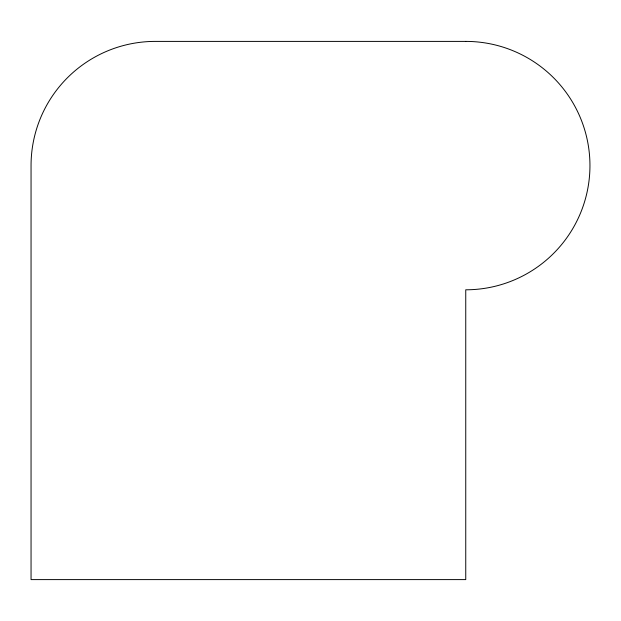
<?xml version="1.0" encoding="UTF-8"?>
<svg xmlns="http://www.w3.org/2000/svg" width="621" height="621" viewBox="0 0 621 621"><rect width="100%" height="100%" fill="white"/><g stroke="black" fill="none" stroke-linecap="round" stroke-linejoin="round"><path stroke-width="0.93" d="M465.75 41.397L155.25 41.397A124.2 124.2 0 0 0 31.05 165.597L31.05 579.603L465.75 579.603L465.75 289.797A124.2 124.2 0 0 0 589.95 165.597A124.2 124.2 0 0 0 465.75 41.397"/></g></svg>
